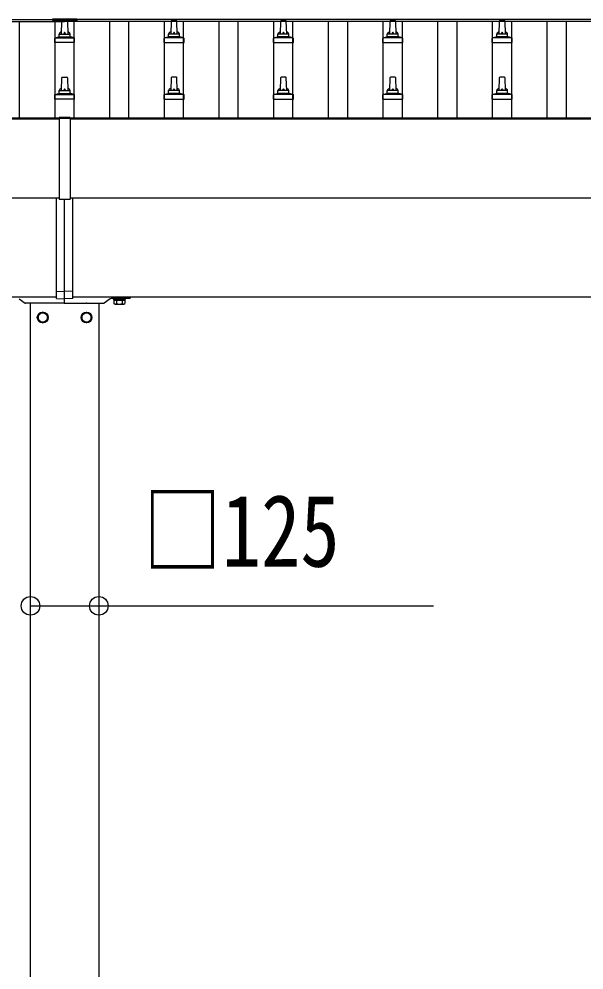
# Model space of a CAD drawing. Units: millimetres, scale not verified. Extents: x -16820 to 16820, y -11880 to 11880.
# Drawn here: x -8054 to -7021, y -6285 to -4548 of the extents above; entities that cross this region are included whole.
import ezdxf
from ezdxf.enums import TextEntityAlignment as Align

# ---------------------------------------------------------------- set-up
doc = ezdxf.new("R2010")
doc.units = ezdxf.units.MM
doc.header["$LTSCALE"] = 50
for name, color, linetype in [('0-4_YKK_13', 4, 'Continuous'), ('0-5_YKK_A1', 4, 'Continuous'), ('0-6_YKK_D', 6, 'Continuous')]:
    doc.layers.add(name, color=color, linetype=linetype)
doc.styles.add('ＭＳ ゴシック', font='')
doc.styles.get('ＭＳ ゴシック').set_extended_font_data('MS Gothic')

msp = doc.modelspace()

# ---------------------------------------------------------------- linework, layer by layer
at = {"layer": '0-4_YKK_13'}
for p, q in [((-7993.42, -4547.55), (-7993.42, -4550.4)), ((-7948.42, -4547.55), (-7993.42, -4547.55)), ((-7948.42, -4549.4), (-7993.42, -4549.4)), ((-7948.42, -4550.4), (-7993.42, -4550.4)), ((-7976.92, -4575.07), (-7976.19, -4551.55)), ((-7975.19, -4550.57), (-7966.65, -4550.57)), ((-7965.65, -4551.55), (-7964.92, -4575.07)), ((-7948.42, -4547.55), (-7948.42, -4550.4)), ((-7776.19, -4551.55), (-7776.92, -4575.07)), ((-7766.65, -4550.57), (-7775.19, -4550.57)), ((-7764.92, -4575.07), (-7765.65, -4551.55)), ((-7576.19, -4551.55), (-7576.92, -4575.07)), ((-7566.65, -4550.57), (-7575.19, -4550.57)), ((-7564.92, -4575.07), (-7565.65, -4551.55)), ((-7376.19, -4551.55), (-7376.92, -4575.07)), ((-7366.65, -4550.57), (-7375.19, -4550.57)), ((-7364.92, -4575.07), (-7365.65, -4551.55)), ((-7176.19, -4551.55), (-7176.92, -4575.07)), ((-7166.65, -4550.57), (-7175.19, -4550.57)), ((-7164.92, -4575.07), (-7165.65, -4551.55)), ((-7989.17, -4590.57), (-7989.17, -4582.86)), ((-7988.79, -4582.07), (-7953.05, -4582.07)), ((-7988.41, -4581.89), (-7981.69, -4580.26)), ((-7981.3, -4580.07), (-7960.54, -4580.07)), ((-7980.92, -4579.29), (-7980.92, -4575.07)), ((-7979.92, -4575.07), (-7961.92, -4575.07)), ((-7960.92, -4579.29), (-7960.92, -4575.07)), ((-7953.44, -4581.89), (-7960.16, -4580.26)), ((-7952.67, -4590.57), (-7952.67, -4582.86)), ((-7789.17, -4590.57), (-7789.17, -4582.86)), ((-7753.05, -4582.07), (-7788.79, -4582.07)), ((-7788.41, -4581.89), (-7781.69, -4580.26)), ((-7760.54, -4580.07), (-7781.3, -4580.07)), ((-7780.92, -4579.29), (-7780.92, -4575.07)), ((-7761.92, -4575.07), (-7779.92, -4575.07)), ((-7760.92, -4579.29), (-7760.92, -4575.07)), ((-7753.44, -4581.89), (-7760.16, -4580.26)), ((-7752.67, -4590.57), (-7752.67, -4582.86)), ((-7589.17, -4590.57), (-7589.17, -4582.86)), ((-7553.05, -4582.07), (-7588.79, -4582.07)), ((-7588.41, -4581.89), (-7581.69, -4580.26)), ((-7560.54, -4580.07), (-7581.3, -4580.07)), ((-7580.92, -4579.29), (-7580.92, -4575.07)), ((-7561.92, -4575.07), (-7579.92, -4575.07)), ((-7560.92, -4579.29), (-7560.92, -4575.07)), ((-7553.44, -4581.89), (-7560.16, -4580.26)), ((-7552.67, -4590.57), (-7552.67, -4582.86)), ((-7389.17, -4590.57), (-7389.17, -4582.86)), ((-7353.05, -4582.07), (-7388.79, -4582.07)), ((-7388.41, -4581.89), (-7381.69, -4580.26)), ((-7360.54, -4580.07), (-7381.3, -4580.07)), ((-7380.92, -4579.29), (-7380.92, -4575.07)), ((-7361.92, -4575.07), (-7379.92, -4575.07)), ((-7360.92, -4579.29), (-7360.92, -4575.07)), ((-7353.44, -4581.89), (-7360.16, -4580.26)), ((-7352.67, -4590.57), (-7352.67, -4582.86)), ((-7189.17, -4590.57), (-7189.17, -4582.86)), ((-7153.05, -4582.07), (-7188.79, -4582.07)), ((-7188.41, -4581.89), (-7181.69, -4580.26)), ((-7160.54, -4580.07), (-7181.3, -4580.07)), ((-7180.92, -4579.29), (-7180.92, -4575.07)), ((-7161.92, -4575.07), (-7179.92, -4575.07)), ((-7160.92, -4579.29), (-7160.92, -4575.07)), ((-7153.44, -4581.89), (-7160.16, -4580.26)), ((-7152.67, -4590.57), (-7152.67, -4582.86)), ((-7952.67, -4590.57), (-7989.17, -4590.57)), ((-7789.17, -4590.57), (-7752.67, -4590.57)), ((-7589.17, -4590.57), (-7552.67, -4590.57)), ((-7389.17, -4590.57), (-7352.67, -4590.57)), ((-7189.17, -4590.57), (-7152.67, -4590.57)), ((-7976.92, -4678.41), (-7976.19, -4654.88)), ((-7975.19, -4653.91), (-7966.65, -4653.91)), ((-7965.65, -4654.88), (-7964.92, -4678.41)), ((-7776.19, -4654.88), (-7776.92, -4678.41)), ((-7766.65, -4653.91), (-7775.19, -4653.91)), ((-7764.92, -4678.41), (-7765.65, -4654.88)), ((-7576.19, -4654.88), (-7576.92, -4678.41)), ((-7566.65, -4653.91), (-7575.19, -4653.91)), ((-7564.92, -4678.41), (-7565.65, -4654.88)), ((-7376.19, -4654.88), (-7376.92, -4678.41)), ((-7366.65, -4653.91), (-7375.19, -4653.91)), ((-7364.92, -4678.41), (-7365.65, -4654.88)), ((-7176.19, -4654.88), (-7176.92, -4678.41)), ((-7166.65, -4653.91), (-7175.19, -4653.91)), ((-7164.92, -4678.41), (-7165.65, -4654.88)), ((-7989.17, -4693.91), (-7989.17, -4686.19)), ((-7988.79, -4685.41), (-7953.05, -4685.41)), ((-7988.41, -4685.22), (-7981.69, -4683.59)), ((-7981.3, -4683.41), (-7960.54, -4683.41)), ((-7980.92, -4682.62), (-7980.92, -4678.41)), ((-7979.92, -4678.41), (-7961.92, -4678.41)), ((-7960.92, -4682.62), (-7960.92, -4678.41)), ((-7953.44, -4685.22), (-7960.16, -4683.59)), ((-7952.67, -4693.91), (-7952.67, -4686.19)), ((-7789.17, -4693.91), (-7789.17, -4686.19)), ((-7753.05, -4685.41), (-7788.79, -4685.41)), ((-7788.41, -4685.22), (-7781.69, -4683.59)), ((-7760.54, -4683.41), (-7781.3, -4683.41)), ((-7780.92, -4682.62), (-7780.92, -4678.41)), ((-7761.92, -4678.41), (-7779.92, -4678.41)), ((-7760.92, -4682.62), (-7760.92, -4678.41)), ((-7753.44, -4685.22), (-7760.16, -4683.59)), ((-7752.67, -4693.91), (-7752.67, -4686.19)), ((-7589.17, -4693.91), (-7589.17, -4686.19)), ((-7553.05, -4685.41), (-7588.79, -4685.41)), ((-7588.41, -4685.22), (-7581.69, -4683.59)), ((-7560.54, -4683.41), (-7581.3, -4683.41)), ((-7580.92, -4682.62), (-7580.92, -4678.41)), ((-7561.92, -4678.41), (-7579.92, -4678.41)), ((-7560.92, -4682.62), (-7560.92, -4678.41)), ((-7553.44, -4685.22), (-7560.16, -4683.59)), ((-7552.67, -4693.91), (-7552.67, -4686.19)), ((-7389.17, -4693.91), (-7389.17, -4686.19)), ((-7353.05, -4685.41), (-7388.79, -4685.41)), ((-7388.41, -4685.22), (-7381.69, -4683.59)), ((-7360.54, -4683.41), (-7381.3, -4683.41)), ((-7380.92, -4682.62), (-7380.92, -4678.41)), ((-7361.92, -4678.41), (-7379.92, -4678.41)), ((-7360.92, -4682.62), (-7360.92, -4678.41)), ((-7353.44, -4685.22), (-7360.16, -4683.59)), ((-7352.67, -4693.91), (-7352.67, -4686.19)), ((-7189.17, -4693.91), (-7189.17, -4686.19)), ((-7153.05, -4685.41), (-7188.79, -4685.41)), ((-7188.41, -4685.22), (-7181.69, -4683.59)), ((-7160.54, -4683.41), (-7181.3, -4683.41)), ((-7180.92, -4682.62), (-7180.92, -4678.41)), ((-7161.92, -4678.41), (-7179.92, -4678.41)), ((-7160.92, -4682.62), (-7160.92, -4678.41)), ((-7153.44, -4685.22), (-7160.16, -4683.59)), ((-7152.67, -4693.91), (-7152.67, -4686.19)), ((-7952.67, -4693.91), (-7989.17, -4693.91)), ((-7789.17, -4693.91), (-7752.67, -4693.91)), ((-7589.17, -4693.91), (-7552.67, -4693.91)), ((-7389.17, -4693.91), (-7352.67, -4693.91)), ((-7189.17, -4693.91), (-7152.67, -4693.91)), ((-7980.92, -4727.82), (-7980.92, -4876.62)), ((-7960.92, -4727.82), (-7980.92, -4727.82)), ((-7960.92, -4729.42), (-7980.92, -4729.42)), ((-7960.92, -4727.82), (-7960.92, -4876.62)), ((-7985.92, -5045.66), (-7985.92, -4874.83)), ((-7980.92, -4876.62), (-7960.92, -4876.62)), ((-7955.92, -5045.66), (-7955.92, -4874.83)), ((-7955.92, -5045.66), (-7970.92, -5045)), ((-7970.92, -5066), (-7970.92, -5056)), ((-7955.92, -5058.34), (-7955.92, -5045.66)), ((-7850.92, -5056), (-7850.92, -5057)), ((-8054.38, -5059.07), (-8043.18, -5066.82)), ((-8011.59, -5067), (-8042.61, -5067)), ((-7971.92, -5067), (-8010.25, -5067)), ((-7985.92, -5058.34), (-7970.92, -5059)), ((-7969.92, -5067), (-7931.59, -5067)), ((-7930.25, -5067), (-7899.23, -5067)), ((-7887.46, -5059.07), (-7898.66, -5066.82)), ((-7871.59, -5058), (-7884.05, -5058)), ((-7880.74, -5061.4), (-7880.74, -5067.64)), ((-7880.74, -5061.4), (-7861.11, -5061.4)), ((-7879.42, -5068.4), (-7880.74, -5067.64)), ((-7879.42, -5068.4), (-7862.42, -5068.4)), ((-7875.83, -5061.4), (-7875.83, -5067.64)), ((-7851.92, -5058), (-7870.25, -5058)), ((-7866.01, -5061.4), (-7866.01, -5067.64)), ((-7862.42, -5068.4), (-7861.11, -5067.64)), ((-7861.11, -5061.4), (-7861.11, -5067.64)), ((-8002.32, -5092.75), (-8002.42, -5092.75)), ((-8002.32, -5093.25), (-8002.42, -5093.25)), ((-7939.52, -5092.75), (-7939.42, -5092.75)), ((-7939.52, -5093.25), (-7939.42, -5093.25))]:
    msp.add_line(p, q, dxfattribs=at)
for points in [[(-7985.92, -5058.34), (-7985.92, -5045.66), (-7970.92, -5045), (-7970.92, -4876.62)], [(-7955.92, -5058.34), (-7970.92, -5059), (-7970.92, -5045)]]:
    msp.add_lwpolyline(points, dxfattribs=at)
for points in [[(-7859.92, -5058), (-7881.92, -5058), (-7881.92, -5059.6), (-7859.92, -5059.6)], [(-7879.52, -5059.6), (-7879.52, -5061.4), (-7862.32, -5061.4), (-7862.32, -5059.6)], [(-8010.92, -5083.19), (-8019.42, -5088.09), (-8019.42, -5097.91), (-8010.92, -5102.81), (-8002.42, -5097.91), (-8002.42, -5088.09)], [(-7930.92, -5083.19), (-7922.42, -5088.09), (-7922.42, -5097.91), (-7930.92, -5102.81), (-7939.42, -5097.91), (-7939.42, -5088.09)]]:
    msp.add_lwpolyline(points, close=True, dxfattribs=at)
for centre, radius in [((-8010.92, -5093), 10), ((-8010.92, -5093), 8.5), ((-7930.92, -5093), 10), ((-7930.92, -5093), 8.5)]:
    msp.add_circle(centre, radius, dxfattribs=at)
for centre, radius, start, end in [((-7975.19, -4551.57), 1, 90, 178.60509), ((-7966.65, -4551.57), 1, 1.39491, 90), ((-7775.19, -4551.57), 1, 90, 178.60509), ((-7766.65, -4551.57), 1, 1.39491, 90), ((-7575.19, -4551.57), 1, 90, 178.60509), ((-7566.65, -4551.57), 1, 1.39491, 90), ((-7375.19, -4551.57), 1, 90, 178.60509), ((-7366.65, -4551.57), 1, 1.39491, 90), ((-7175.19, -4551.57), 1, 90, 178.60509), ((-7166.65, -4551.57), 1, 1.39491, 90), ((-7988.17, -4582.86), 1, 103.62699, 180), ((-7981.92, -4579.29), 1, 283.62699, 0), ((-7976.84, -4575.71), 4.13, 90, 171.17633), ((-7979.92, -4576.07), 1, 90, 180), ((-7967.59, -4575.07), 4.83, 133.60282, 180), ((-7974.25, -4575.07), 4.83, 0, 46.39718), ((-7965.01, -4575.71), 4.13, 8.82367, 90), ((-7961.92, -4576.07), 1, 0, 90), ((-7959.92, -4579.29), 1, 180, 256.37301), ((-7953.67, -4582.86), 1, 0, 76.37301), ((-7788.17, -4582.86), 1, 103.62699, 180), ((-7781.92, -4579.29), 1, 283.62699, 0), ((-7776.84, -4575.71), 4.13, 90, 171.17633), ((-7779.92, -4576.07), 1, 90, 180), ((-7767.59, -4575.07), 4.83, 133.60282, 180), ((-7774.25, -4575.07), 4.83, 0, 46.39718), ((-7765.01, -4575.71), 4.13, 8.82367, 90), ((-7761.92, -4576.07), 1, 0, 90), ((-7759.92, -4579.29), 1, 180, 256.37301), ((-7753.67, -4582.86), 1, 0, 76.37301), ((-7588.17, -4582.86), 1, 103.62699, 180), ((-7581.92, -4579.29), 1, 283.62699, 0), ((-7576.84, -4575.71), 4.13, 90, 171.17633), ((-7579.92, -4576.07), 1, 90, 180), ((-7567.59, -4575.07), 4.83, 133.60282, 180), ((-7574.25, -4575.07), 4.83, 0, 46.39718), ((-7565.01, -4575.71), 4.13, 8.82367, 90), ((-7561.92, -4576.07), 1, 0, 90), ((-7559.92, -4579.29), 1, 180, 256.37301), ((-7553.67, -4582.86), 1, 0, 76.37301), ((-7388.17, -4582.86), 1, 103.62699, 180), ((-7381.92, -4579.29), 1, 283.62699, 0), ((-7376.84, -4575.71), 4.13, 90, 171.17633), ((-7379.92, -4576.07), 1, 90, 180), ((-7367.59, -4575.07), 4.83, 133.60282, 180), ((-7374.25, -4575.07), 4.83, 0, 46.39718), ((-7365.01, -4575.71), 4.13, 8.82367, 90), ((-7361.92, -4576.07), 1, 0, 90), ((-7359.92, -4579.29), 1, 180, 256.37301), ((-7353.67, -4582.86), 1, 0, 76.37301), ((-7188.17, -4582.86), 1, 103.62699, 180), ((-7181.92, -4579.29), 1, 283.62699, 0), ((-7176.84, -4575.71), 4.13, 90, 171.17633), ((-7179.92, -4576.07), 1, 90, 180), ((-7167.59, -4575.07), 4.83, 133.60282, 180), ((-7174.25, -4575.07), 4.83, 0, 46.39718), ((-7165.01, -4575.71), 4.13, 8.82367, 90), ((-7161.92, -4576.07), 1, 0, 90), ((-7159.92, -4579.29), 1, 180, 256.37301), ((-7153.67, -4582.86), 1, 0, 76.37301), ((-7975.19, -4654.91), 1, 90, 178.60509), ((-7966.65, -4654.91), 1, 1.39491, 90), ((-7775.19, -4654.91), 1, 90, 178.60509), ((-7766.65, -4654.91), 1, 1.39491, 90), ((-7575.19, -4654.91), 1, 90, 178.60509), ((-7566.65, -4654.91), 1, 1.39491, 90), ((-7375.19, -4654.91), 1, 90, 178.60509), ((-7366.65, -4654.91), 1, 1.39491, 90), ((-7175.19, -4654.91), 1, 90, 178.60509), ((-7166.65, -4654.91), 1, 1.39491, 90), ((-7988.17, -4686.19), 1, 103.62699, 180), ((-7981.92, -4682.62), 1, 283.62699, 0), ((-7976.84, -4679.04), 4.13, 90, 171.17633), ((-7979.92, -4679.41), 1, 90, 180), ((-7967.59, -4678.41), 4.83, 133.60282, 180), ((-7974.25, -4678.41), 4.83, 0, 46.39718), ((-7965.01, -4679.04), 4.13, 8.82367, 90), ((-7961.92, -4679.41), 1, 0, 90), ((-7959.92, -4682.62), 1, 180, 256.37301), ((-7953.67, -4686.19), 1, 0, 76.37301), ((-7788.17, -4686.19), 1, 103.62699, 180), ((-7781.92, -4682.62), 1, 283.62699, 0), ((-7776.84, -4679.04), 4.13, 90, 171.17633), ((-7779.92, -4679.41), 1, 90, 180), ((-7767.59, -4678.41), 4.83, 133.60282, 180), ((-7774.25, -4678.41), 4.83, 0, 46.39718), ((-7765.01, -4679.04), 4.13, 8.82367, 90), ((-7761.92, -4679.41), 1, 0, 90), ((-7759.92, -4682.62), 1, 180, 256.37301), ((-7753.67, -4686.19), 1, 0, 76.37301), ((-7588.17, -4686.19), 1, 103.62699, 180), ((-7581.92, -4682.62), 1, 283.62699, 0), ((-7576.84, -4679.04), 4.13, 90, 171.17633), ((-7579.92, -4679.41), 1, 90, 180), ((-7567.59, -4678.41), 4.83, 133.60282, 180), ((-7574.25, -4678.41), 4.83, 0, 46.39718), ((-7565.01, -4679.04), 4.13, 8.82367, 90), ((-7561.92, -4679.41), 1, 0, 90), ((-7559.92, -4682.62), 1, 180, 256.37301), ((-7553.67, -4686.19), 1, 0, 76.37301), ((-7388.17, -4686.19), 1, 103.62699, 180), ((-7381.92, -4682.62), 1, 283.62699, 0), ((-7376.84, -4679.04), 4.13, 90, 171.17633), ((-7379.92, -4679.41), 1, 90, 180), ((-7367.59, -4678.41), 4.83, 133.60282, 180), ((-7374.25, -4678.41), 4.83, 0, 46.39718), ((-7365.01, -4679.04), 4.13, 8.82367, 90), ((-7361.92, -4679.41), 1, 0, 90), ((-7359.92, -4682.62), 1, 180, 256.37301), ((-7353.67, -4686.19), 1, 0, 76.37301), ((-7188.17, -4686.19), 1, 103.62699, 180), ((-7181.92, -4682.62), 1, 283.62699, 0), ((-7176.84, -4679.04), 4.13, 90, 171.17633), ((-7179.92, -4679.41), 1, 90, 180), ((-7167.59, -4678.41), 4.83, 133.60282, 180), ((-7174.25, -4678.41), 4.83, 0, 46.39718), ((-7165.01, -4679.04), 4.13, 8.82367, 90), ((-7161.92, -4679.41), 1, 0, 90), ((-7159.92, -4682.62), 1, 180, 256.37301), ((-7153.67, -4686.19), 1, 0, 76.37301), ((-7851.92, -5057), 1, 270, 0), ((-8042.61, -5066), 1, 235.30485, 270), ((-8011.59, -5066.8), 0.2, 270, 343.39845), ((-8010.92, -5067), 0.5, 16.60155, 163.39845), ((-8010.25, -5066.8), 0.2, 196.60155, 270), ((-7971.92, -5066), 1, 270, 0), ((-7969.92, -5066), 1, 180, 270), ((-7931.59, -5066.8), 0.2, 270, 343.39845), ((-7930.92, -5067), 0.5, 16.60155, 163.39845), ((-7930.25, -5066.8), 0.2, 196.60155, 270), ((-7899.23, -5066), 1, 270, 304.69515), ((-7884.05, -5064), 6, 90, 124.69515), ((-7878.28, -5064.06), 4.34, 235.61575, 304.38425), ((-7870.92, -5052.16), 16.24, 252.41205, 287.58795), ((-7871.59, -5057.8), 0.2, 270, 343.39845), ((-7870.92, -5058), 0.5, 16.60155, 163.39845), ((-7870.25, -5057.8), 0.2, 196.60155, 270), ((-7863.56, -5064.06), 4.34, 235.61575, 304.38425), ((-8010.92, -5093), 8.6, 171.25399, 188.74601), ((-8010.92, -5093), 8.6, 111.25399, 128.74601), ((-8010.92, -5093), 8.6, 51.25399, 68.74601), ((-8010.92, -5093), 8.6, 1.66581, 8.74601), ((-7930.92, -5093), 8.6, 171.25399, 178.33419), ((-7930.92, -5093), 8.6, 111.25399, 128.74601), ((-7930.92, -5093), 8.6, 51.25399, 68.74601), ((-7930.92, -5093), 8.6, 351.25399, 8.74601), ((-8010.92, -5093), 8.6, 231.25399, 248.74601), ((-8010.92, -5093), 8.6, 291.25399, 308.74601), ((-8010.92, -5093), 8.6, 351.25399, 358.33419), ((-7930.92, -5093), 8.6, 181.66581, 188.74601), ((-7930.92, -5093), 8.6, 231.25399, 248.74601), ((-7930.92, -5093), 8.6, 291.25399, 308.74601)]:
    msp.add_arc(centre, radius, start, end, dxfattribs=at)
at = {"layer": '0-5_YKK_A1'}
for p, q in [((-13393.92, -4548.55), (-7993.42, -4548.55)), ((-13393.92, -4552.14), (-7970.92, -4552.14)), ((-8053.42, -4728.16), (-8053.42, -4552.14)), ((-7988.42, -4728.4), (-7988.42, -4552.14)), ((-7970.92, -4550.4), (-7970.92, -4552.14)), ((-2547.92, -4552.14), (-7970.92, -4552.14)), ((-7953.42, -4728.4), (-7953.42, -4552.14)), ((-2547.92, -4548.55), (-7948.42, -4548.55)), ((-7888.42, -4728.16), (-7888.42, -4552.14)), ((-7853.42, -4728.16), (-7853.42, -4552.14)), ((-7788.42, -4728.16), (-7788.42, -4552.14)), ((-7753.42, -4728.16), (-7753.42, -4552.14)), ((-7688.42, -4728.16), (-7688.42, -4552.14)), ((-7653.42, -4728.16), (-7653.42, -4552.14)), ((-7588.42, -4728.16), (-7588.42, -4552.14)), ((-7553.42, -4728.16), (-7553.42, -4552.14)), ((-7488.42, -4728.16), (-7488.42, -4552.14)), ((-7453.42, -4728.16), (-7453.42, -4552.14)), ((-7388.42, -4728.16), (-7388.42, -4552.14)), ((-7353.42, -4728.16), (-7353.42, -4552.14)), ((-7288.42, -4728.16), (-7288.42, -4552.14)), ((-7253.42, -4728.16), (-7253.42, -4552.14)), ((-7188.42, -4728.16), (-7188.42, -4552.14)), ((-7153.42, -4728.16), (-7153.42, -4552.14)), ((-7088.42, -4728.16), (-7088.42, -4552.14)), ((-7053.42, -4728.16), (-7053.42, -4552.14)), ((-13393.92, -4728.4), (-7980.92, -4728.4)), ((-13389.22, -4729.96), (-7980.92, -4729.96)), ((-7960.92, -4728.4), (-2547.92, -4728.4)), ((-7960.92, -4729.96), (-2552.62, -4729.96)), ((-7980.92, -4874.83), (-13389.22, -4874.83)), ((-2552.62, -4874.83), (-7960.92, -4874.83)), ((-7985.92, -5056), (-13277.27, -5056)), ((-2664.57, -5056), (-7955.92, -5056)), ((-8033.42, -7856), (-8033.42, -5067)), ((-7908.42, -5067), (-7908.42, -7856))]:
    msp.add_line(p, q, dxfattribs=at)
at = {"layer": '0-6_YKK_D'}
msp.add_lwpolyline([(-8033.42, -5620), (-7908.42, -5620), (-7296.42, -5620)], dxfattribs=at)
for centre in [(-8033.42, -5620), (-7908.42, -5620)]:
    msp.add_circle(centre, 17, dxfattribs=at)

# ---------------------------------------------------------------- texts
at = {"layer": '0-6_YKK_D', "style": 'ＭＳ ゴシック', "width": 0.8}
msp.add_text('□125', height=132, dxfattribs=at).set_placement((-7827.62, -5588), align=Align.BOTTOM_LEFT)

doc.saveas('drawing.dxf')
